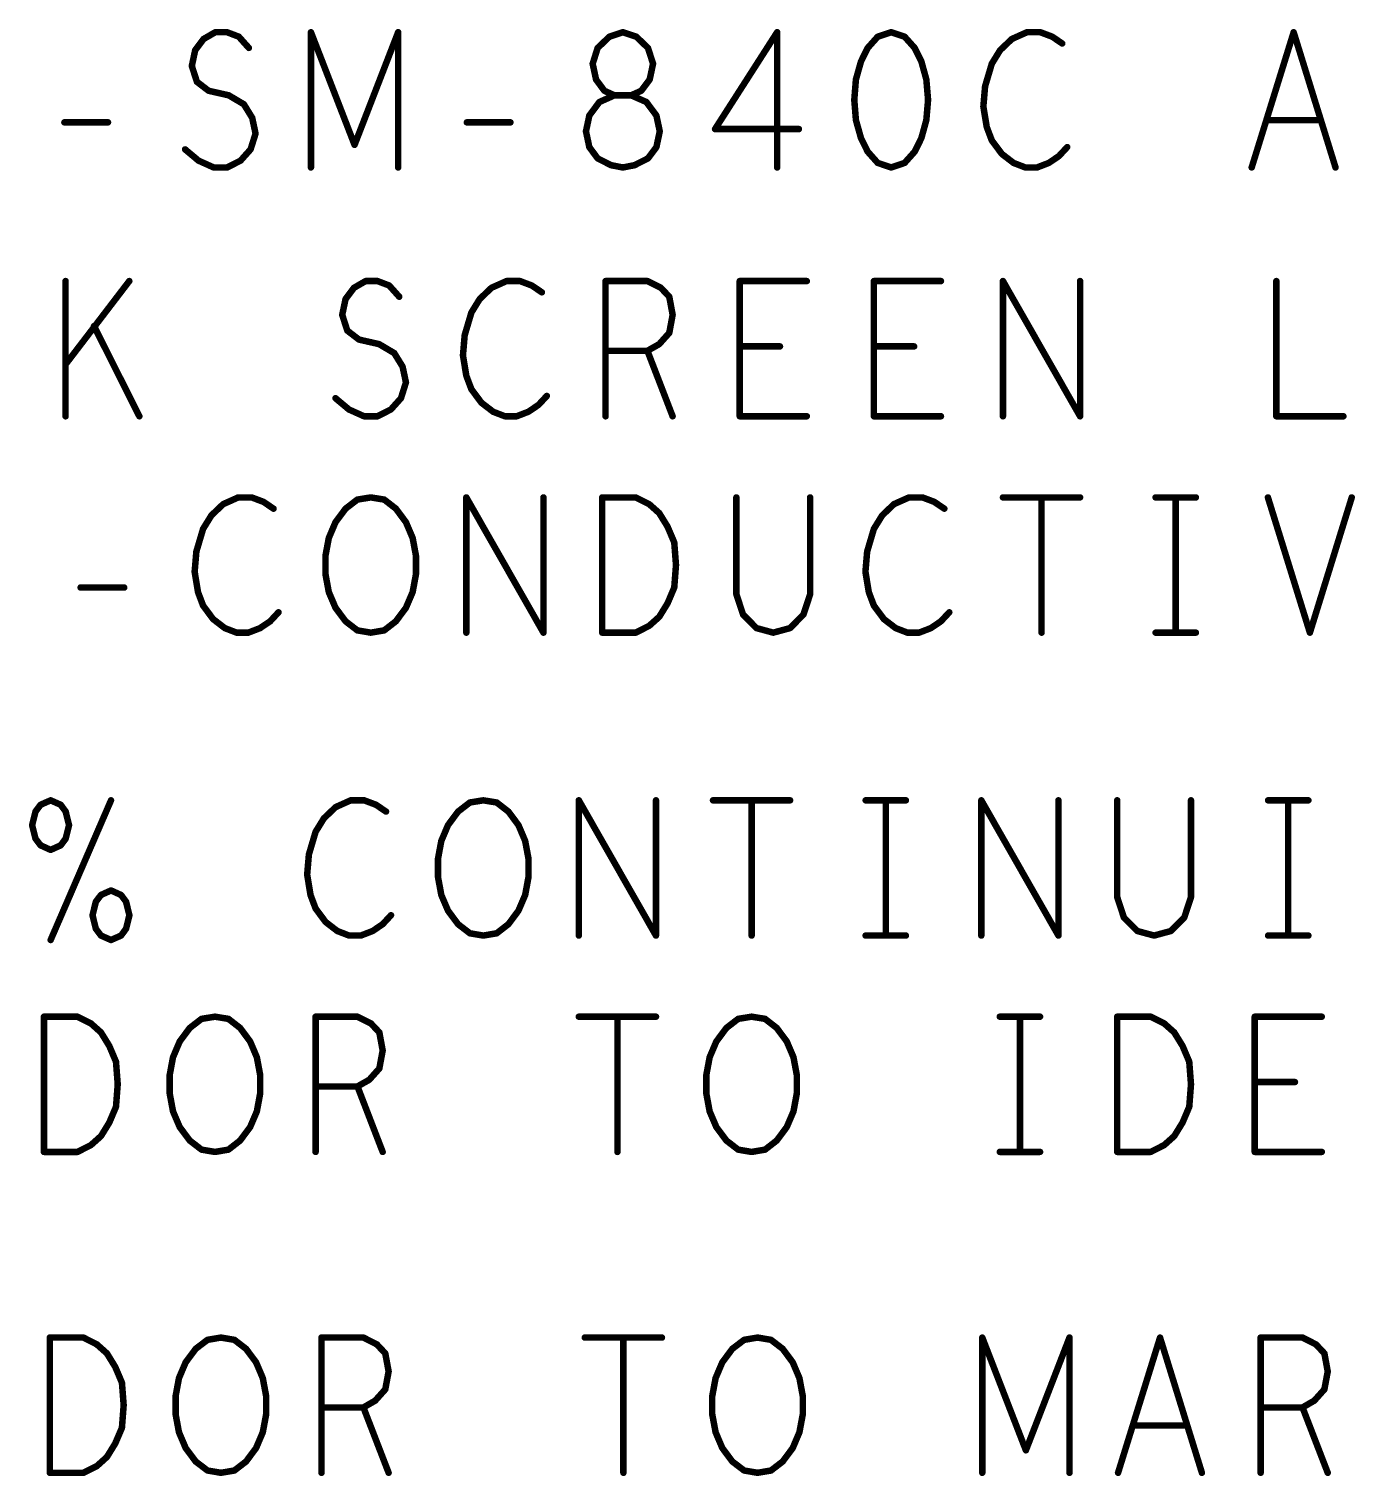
# Model space of a CAD drawing. Extents: x -18 to 16.1, y -6.6 to 15.5.
# Drawn here: x -15.453 to -14.228, y 11.288 to 12.626 of the extents above; entities that cross this region are included whole.
import ezdxf

# ---------------------------------------------------------------- set-up
doc = ezdxf.new("R2010")
doc.units = 0
doc.layers.get('0').update_dxf_attribs({"linetype": 'CONTINUOUS'})
doc.layers.add('FAB', color=13, linetype='CONTINUOUS')

# ---------------------------------------------------------------- blocks, each defined once
blk = doc.blocks.new('ROUND_1')
at = {"const_width": 0.003}
blk.add_lwpolyline([(-0.0015, 0, 1), (0.0015, 0, 1)], format="xyb", close=True, dxfattribs=at)

msp = doc.modelspace()

# ---------------------------------------------------------------- linework, layer by layer
at = {"layer": 'FAB', "const_width": 0.006}
for points in [[(-15.2997, 12.6061), (-15.2919, 12.6165)], [(-15.2919, 12.6165), (-15.2811, 12.6227)], [(-15.2811, 12.6227), (-15.2702, 12.6227)], [(-15.2702, 12.6227), (-15.2594, 12.6186)], [(-15.2594, 12.6186), (-15.2501, 12.6082)], [(-15.1927, 12.4977), (-15.1927, 12.6227)], [(-15.1927, 12.6227), (-15.1524, 12.5186)], [(-15.1524, 12.5186), (-15.1121, 12.6227)], [(-15.1121, 12.6227), (-15.1121, 12.4977)], [(-14.9277, 12.6082), (-14.9168, 12.6186)], [(-14.9168, 12.6186), (-14.9044, 12.6227)], [(-14.9044, 12.6227), (-14.892, 12.6186)], [(-14.892, 12.6186), (-14.8812, 12.6082)], [(-14.7618, 12.6227), (-14.8192, 12.5332)], [(-14.7618, 12.4977), (-14.7618, 12.6227)], [(-14.6688, 12.6186), (-14.6781, 12.6082)], [(-14.6564, 12.6227), (-14.6688, 12.6186)], [(-14.644, 12.6186), (-14.6564, 12.6227)], [(-14.6347, 12.6082), (-14.644, 12.6186)], [(-14.5448, 12.6165), (-14.5557, 12.6061)], [(-14.5309, 12.6227), (-14.5448, 12.6165)], [(-14.5185, 12.6227), (-14.5309, 12.6227)], [(-14.5076, 12.6186), (-14.5185, 12.6227)], [(-14.4983, 12.6123), (-14.5076, 12.6186)], [(-14.3232, 12.4977), (-14.2844, 12.6227)], [(-14.2844, 12.6227), (-14.2457, 12.4977)], [(-15.3028, 12.5915), (-15.2997, 12.6061)], [(-14.9323, 12.5936), (-14.9277, 12.6082)], [(-14.8812, 12.6082), (-14.8765, 12.5936)], [(-14.6781, 12.6082), (-14.6843, 12.5957)], [(-14.6285, 12.5957), (-14.6347, 12.6082)], [(-14.5557, 12.6061), (-14.5634, 12.5936)], [(-15.2981, 12.5769), (-15.3028, 12.5915)], [(-14.9292, 12.579), (-14.9323, 12.5936)], [(-14.8765, 12.5936), (-14.8796, 12.579)], [(-14.6843, 12.5957), (-14.689, 12.579)], [(-14.6239, 12.579), (-14.6285, 12.5957)], [(-14.5634, 12.5936), (-14.5696, 12.5727)], [(-15.2873, 12.5686), (-15.2981, 12.5769)], [(-14.9215, 12.5686), (-14.9292, 12.579)], [(-14.8796, 12.579), (-14.8874, 12.5686)], [(-14.689, 12.579), (-14.6905, 12.5602)], [(-14.6223, 12.5602), (-14.6239, 12.579)], [(-14.5696, 12.5727), (-14.5712, 12.554)], [(-15.2687, 12.5644), (-15.2873, 12.5686)], [(-15.2547, 12.5561), (-15.2687, 12.5644)], [(-14.9261, 12.5582), (-14.9354, 12.5457)], [(-14.9122, 12.5644), (-14.9261, 12.5582)], [(-14.9122, 12.5644), (-14.9215, 12.5686)], [(-14.8967, 12.5644), (-14.9122, 12.5644)], [(-14.8967, 12.5644), (-14.9122, 12.5644)], [(-14.8874, 12.5686), (-14.8967, 12.5644)], [(-14.8827, 12.5582), (-14.8967, 12.5644)], [(-14.8734, 12.5457), (-14.8827, 12.5582)], [(-14.6905, 12.5602), (-14.689, 12.5415)], [(-14.6239, 12.5415), (-14.6223, 12.5602)], [(-15.247, 12.5436), (-15.2547, 12.5561)], [(-14.9354, 12.5457), (-14.9385, 12.5311)], [(-14.8703, 12.5311), (-14.8734, 12.5457)], [(-14.5712, 12.554), (-14.5681, 12.5352)], [(-15.4206, 12.5394), (-15.3803, 12.5394)], [(-15.2439, 12.529), (-15.247, 12.5436)], [(-15.0486, 12.5394), (-15.0083, 12.5394)], [(-14.9385, 12.5311), (-14.9354, 12.5165)], [(-14.8734, 12.5165), (-14.8703, 12.5311)], [(-14.8192, 12.5332), (-14.7417, 12.5332)], [(-14.689, 12.5415), (-14.6843, 12.5248)], [(-14.6285, 12.5248), (-14.6239, 12.5415)], [(-14.5681, 12.5352), (-14.5634, 12.5227)], [(-14.2596, 12.5415), (-14.3092, 12.5415)], [(-15.2485, 12.5144), (-15.2439, 12.529)], [(-14.6843, 12.5248), (-14.6781, 12.5123)], [(-14.6347, 12.5123), (-14.6285, 12.5248)], [(-14.5634, 12.5227), (-14.5541, 12.5102)], [(-15.309, 12.5144), (-15.2966, 12.504)], [(-15.2578, 12.504), (-15.2485, 12.5144)], [(-14.9354, 12.5165), (-14.9277, 12.5061)], [(-14.9277, 12.5061), (-14.9153, 12.4998)], [(-14.8936, 12.4998), (-14.8812, 12.5061)], [(-14.8812, 12.5061), (-14.8734, 12.5165)], [(-14.6781, 12.5123), (-14.6688, 12.5019)], [(-14.644, 12.5019), (-14.6347, 12.5123)], [(-14.5541, 12.5102), (-14.5433, 12.5019)], [(-14.5107, 12.5019), (-14.5014, 12.5082)], [(-14.5014, 12.5082), (-14.4937, 12.5165)], [(-15.2966, 12.504), (-15.2826, 12.4977)], [(-15.2826, 12.4977), (-15.2702, 12.4977)], [(-15.2702, 12.4977), (-15.2578, 12.504)], [(-14.9153, 12.4998), (-14.9044, 12.4977)], [(-14.9044, 12.4977), (-14.8936, 12.4998)], [(-14.6688, 12.5019), (-14.6564, 12.4977)], [(-14.6564, 12.4977), (-14.644, 12.5019)], [(-14.5433, 12.5019), (-14.5324, 12.4977)], [(-14.5324, 12.4977), (-14.5216, 12.4977)], [(-14.5216, 12.4977), (-14.5107, 12.5019)], [(-15.4195, 12.2677), (-15.4195, 12.3927)], [(-15.3606, 12.3927), (-15.4195, 12.3157)], [(-15.1607, 12.3761), (-15.1529, 12.3865)], [(-15.1529, 12.3865), (-15.1421, 12.3927)], [(-15.1421, 12.3927), (-15.1312, 12.3927)], [(-15.1312, 12.3927), (-15.1204, 12.3886)], [(-15.1204, 12.3886), (-15.1111, 12.3782)], [(-15.0258, 12.3865), (-15.0367, 12.3761)], [(-15.0119, 12.3927), (-15.0258, 12.3865)], [(-14.9995, 12.3927), (-15.0119, 12.3927)], [(-14.9886, 12.3886), (-14.9995, 12.3927)], [(-14.9793, 12.3823), (-14.9886, 12.3886)], [(-14.9204, 12.2677), (-14.9204, 12.3927)], [(-14.9204, 12.3927), (-14.8817, 12.3927)], [(-14.8817, 12.3927), (-14.8693, 12.3865)], [(-14.8693, 12.3865), (-14.8615, 12.3782)], [(-14.7964, 12.2677), (-14.7964, 12.3927)], [(-14.7964, 12.3927), (-14.7344, 12.3927)], [(-14.6724, 12.2677), (-14.6724, 12.3927)], [(-14.6724, 12.3927), (-14.6104, 12.3927)], [(-14.5531, 12.2677), (-14.5531, 12.3927)], [(-14.5531, 12.3927), (-14.4818, 12.2677)], [(-14.4818, 12.2677), (-14.4818, 12.3927)], [(-14.3004, 12.3927), (-14.3004, 12.2677)], [(-15.1638, 12.3615), (-15.1607, 12.3761)], [(-15.0367, 12.3761), (-15.0444, 12.3636)], [(-14.8615, 12.3782), (-14.8584, 12.3615)], [(-15.1591, 12.3469), (-15.1638, 12.3615)], [(-15.0444, 12.3636), (-15.0506, 12.3427)], [(-14.8584, 12.3615), (-14.8615, 12.3448)], [(-15.3513, 12.2677), (-15.3932, 12.3511)], [(-15.1483, 12.3386), (-15.1591, 12.3469)], [(-14.8615, 12.3448), (-14.8708, 12.3344)], [(-15.1297, 12.3344), (-15.1483, 12.3386)], [(-15.1157, 12.3261), (-15.1297, 12.3344)], [(-15.0506, 12.3427), (-15.0522, 12.324)], [(-14.8708, 12.3344), (-14.8817, 12.3282)], [(-14.7592, 12.3323), (-14.7964, 12.3323)], [(-14.6352, 12.3323), (-14.6724, 12.3323)], [(-15.108, 12.3136), (-15.1157, 12.3261)], [(-15.0522, 12.324), (-15.0491, 12.3052)], [(-14.8817, 12.3282), (-14.9204, 12.3282)], [(-14.8817, 12.3282), (-14.8584, 12.2677)], [(-15.1049, 12.299), (-15.108, 12.3136)], [(-15.0491, 12.3052), (-15.0444, 12.2927)], [(-15.1095, 12.2844), (-15.1049, 12.299)], [(-15.0444, 12.2927), (-15.0351, 12.2802)], [(-15.17, 12.2844), (-15.1576, 12.274)], [(-15.1188, 12.274), (-15.1095, 12.2844)], [(-15.0351, 12.2802), (-15.0243, 12.2719)], [(-14.9917, 12.2719), (-14.9824, 12.2782)], [(-14.9824, 12.2782), (-14.9747, 12.2865)], [(-15.1576, 12.274), (-15.1436, 12.2677)], [(-15.1436, 12.2677), (-15.1312, 12.2677)], [(-15.1312, 12.2677), (-15.1188, 12.274)], [(-15.0243, 12.2719), (-15.0134, 12.2677)], [(-15.0134, 12.2677), (-15.0026, 12.2677)], [(-15.0026, 12.2677), (-14.9917, 12.2719)], [(-14.7344, 12.2677), (-14.7964, 12.2677)], [(-14.6104, 12.2677), (-14.6724, 12.2677)], [(-14.3004, 12.2677), (-14.2384, 12.2677)], [(-15.2738, 12.1865), (-15.2847, 12.1761)], [(-15.2599, 12.1927), (-15.2738, 12.1865)], [(-15.2475, 12.1927), (-15.2599, 12.1927)], [(-15.2366, 12.1886), (-15.2475, 12.1927)], [(-15.2273, 12.1823), (-15.2366, 12.1886)], [(-15.1607, 12.1823), (-15.1498, 12.1907)], [(-15.1498, 12.1907), (-15.1374, 12.1927)], [(-15.1374, 12.1927), (-15.125, 12.1907)], [(-15.125, 12.1907), (-15.1142, 12.1823)], [(-15.0491, 12.0677), (-15.0491, 12.1927)], [(-15.0491, 12.1927), (-14.9778, 12.0677)], [(-14.9778, 12.0677), (-14.9778, 12.1927)], [(-14.9235, 12.0677), (-14.9235, 12.1927)], [(-14.9235, 12.1927), (-14.8925, 12.1927)], [(-14.8925, 12.1927), (-14.8801, 12.1865)], [(-14.8801, 12.1865), (-14.8708, 12.1782)], [(-14.7995, 12.1927), (-14.7995, 12.1032)], [(-14.7313, 12.1032), (-14.7313, 12.1927)], [(-14.6538, 12.1865), (-14.6647, 12.1761)], [(-14.6399, 12.1927), (-14.6538, 12.1865)], [(-14.6275, 12.1927), (-14.6399, 12.1927)], [(-14.6166, 12.1886), (-14.6275, 12.1927)], [(-14.6073, 12.1823), (-14.6166, 12.1886)], [(-14.5531, 12.1927), (-14.4818, 12.1927)], [(-14.5174, 12.1927), (-14.5174, 12.0677)], [(-14.412, 12.1927), (-14.3748, 12.1927)], [(-14.3934, 12.1927), (-14.3934, 12.0677)], [(-14.3082, 12.1927), (-14.2694, 12.0677)], [(-14.2694, 12.0677), (-14.2307, 12.1927)], [(-15.2847, 12.1761), (-15.2924, 12.1636)], [(-15.1762, 12.1552), (-15.17, 12.1698)], [(-15.17, 12.1698), (-15.1607, 12.1823)], [(-15.1142, 12.1823), (-15.1049, 12.1698)], [(-15.1049, 12.1698), (-15.0987, 12.1552)], [(-14.8708, 12.1782), (-14.8631, 12.1657)], [(-14.6647, 12.1761), (-14.6724, 12.1636)], [(-15.2924, 12.1636), (-15.2986, 12.1427)], [(-14.8631, 12.1657), (-14.8569, 12.1511)], [(-14.6724, 12.1636), (-14.6786, 12.1427)], [(-15.1793, 12.1386), (-15.1762, 12.1552)], [(-15.0987, 12.1552), (-15.0956, 12.1386)], [(-14.8569, 12.1511), (-14.8553, 12.1302)], [(-15.2986, 12.1427), (-15.3002, 12.124)], [(-15.1793, 12.1219), (-15.1793, 12.1386)], [(-15.0956, 12.1386), (-15.0956, 12.1219)], [(-14.8553, 12.1302), (-14.8569, 12.1094)], [(-14.6786, 12.1427), (-14.6802, 12.124)], [(-15.3002, 12.124), (-15.2971, 12.1052)], [(-15.1762, 12.1052), (-15.1793, 12.1219)], [(-15.0956, 12.1219), (-15.0987, 12.1052)], [(-14.6802, 12.124), (-14.6771, 12.1052)], [(-15.4056, 12.1094), (-15.3653, 12.1094)], [(-15.2971, 12.1052), (-15.2924, 12.0927)], [(-15.17, 12.0907), (-15.1762, 12.1052)], [(-15.0987, 12.1052), (-15.1049, 12.0907)], [(-14.8569, 12.1094), (-14.8631, 12.0948)], [(-14.7995, 12.1032), (-14.7933, 12.0844)], [(-14.7375, 12.0844), (-14.7313, 12.1032)], [(-14.6771, 12.1052), (-14.6724, 12.0927)], [(-15.2924, 12.0927), (-15.2831, 12.0802)], [(-15.1607, 12.0782), (-15.17, 12.0907)], [(-15.1049, 12.0907), (-15.1142, 12.0782)], [(-14.8631, 12.0948), (-14.8708, 12.0823)], [(-14.6724, 12.0927), (-14.6631, 12.0802)], [(-15.2831, 12.0802), (-15.2723, 12.0719)], [(-15.2397, 12.0719), (-15.2304, 12.0782)], [(-15.2304, 12.0782), (-15.2227, 12.0865)], [(-15.1498, 12.0698), (-15.1607, 12.0782)], [(-15.1142, 12.0782), (-15.125, 12.0698)], [(-14.8708, 12.0823), (-14.8801, 12.074)], [(-14.7933, 12.0844), (-14.7809, 12.0719)], [(-14.7499, 12.0719), (-14.7375, 12.0844)], [(-14.6631, 12.0802), (-14.6523, 12.0719)], [(-14.6197, 12.0719), (-14.6104, 12.0782)], [(-14.6104, 12.0782), (-14.6027, 12.0865)], [(-15.2723, 12.0719), (-15.2614, 12.0677)], [(-15.2614, 12.0677), (-15.2506, 12.0677)], [(-15.2506, 12.0677), (-15.2397, 12.0719)], [(-15.1374, 12.0677), (-15.1498, 12.0698)], [(-15.125, 12.0698), (-15.1374, 12.0677)], [(-14.8925, 12.0677), (-14.9235, 12.0677)], [(-14.8801, 12.074), (-14.8925, 12.0677)], [(-14.7809, 12.0719), (-14.7654, 12.0677)], [(-14.7654, 12.0677), (-14.7499, 12.0719)], [(-14.6523, 12.0719), (-14.6414, 12.0677)], [(-14.6414, 12.0677), (-14.6306, 12.0677)], [(-14.6306, 12.0677), (-14.6197, 12.0719)], [(-14.412, 12.0677), (-14.3748, 12.0677)], [(-15.4473, 11.9023), (-15.4504, 11.8898)], [(-15.4426, 11.9086), (-15.4473, 11.9023)], [(-15.4333, 11.9127), (-15.4426, 11.9086)], [(-15.4333, 11.7836), (-15.3775, 11.9127)], [(-15.424, 11.9086), (-15.4333, 11.9127)], [(-15.4194, 11.9023), (-15.424, 11.9086)], [(-15.4163, 11.8898), (-15.4194, 11.9023)], [(-15.1698, 11.9065), (-15.1807, 11.8961)], [(-15.1559, 11.9127), (-15.1698, 11.9065)], [(-15.1435, 11.9127), (-15.1559, 11.9127)], [(-15.1326, 11.9086), (-15.1435, 11.9127)], [(-15.1233, 11.9023), (-15.1326, 11.9086)], [(-15.066, 11.8898), (-15.0567, 11.9023)], [(-15.0567, 11.9023), (-15.0458, 11.9107)], [(-15.0458, 11.9107), (-15.0334, 11.9127)], [(-15.0334, 11.9127), (-15.021, 11.9107)], [(-15.021, 11.9107), (-15.0102, 11.9023)], [(-15.0102, 11.9023), (-15.0009, 11.8898)], [(-14.9451, 11.7877), (-14.9451, 11.9127)], [(-14.9451, 11.9127), (-14.8738, 11.7877)], [(-14.8738, 11.7877), (-14.8738, 11.9127)], [(-14.8211, 11.9127), (-14.7498, 11.9127)], [(-14.7854, 11.9127), (-14.7854, 11.7877)], [(-14.68, 11.9127), (-14.6428, 11.9127)], [(-14.6614, 11.9127), (-14.6614, 11.7877)], [(-14.5731, 11.7877), (-14.5731, 11.9127)], [(-14.5731, 11.9127), (-14.5018, 11.7877)], [(-14.5018, 11.7877), (-14.5018, 11.9127)], [(-14.4475, 11.9127), (-14.4475, 11.8232)], [(-14.3793, 11.8232), (-14.3793, 11.9127)], [(-14.308, 11.9127), (-14.2708, 11.9127)], [(-14.2894, 11.9127), (-14.2894, 11.7877)], [(-15.4504, 11.8898), (-15.4473, 11.8773)], [(-15.4194, 11.8773), (-15.4163, 11.8898)], [(-15.1807, 11.8961), (-15.1884, 11.8836)], [(-15.0722, 11.8752), (-15.066, 11.8898)], [(-15.0009, 11.8898), (-14.9947, 11.8752)], [(-15.4473, 11.8773), (-15.4426, 11.8711)], [(-15.424, 11.8711), (-15.4194, 11.8773)], [(-15.1884, 11.8836), (-15.1946, 11.8627)], [(-15.4426, 11.8711), (-15.4333, 11.8669)], [(-15.4333, 11.8669), (-15.424, 11.8711)], [(-15.1946, 11.8627), (-15.1962, 11.844)], [(-15.0753, 11.8586), (-15.0722, 11.8752)], [(-14.9947, 11.8752), (-14.9916, 11.8586)], [(-15.0753, 11.8419), (-15.0753, 11.8586)], [(-14.9916, 11.8586), (-14.9916, 11.8419)], [(-15.1962, 11.844), (-15.1931, 11.8252)], [(-15.0722, 11.8252), (-15.0753, 11.8419)], [(-14.9916, 11.8419), (-14.9947, 11.8252)], [(-15.3868, 11.8252), (-15.3915, 11.819)], [(-15.3775, 11.8294), (-15.3868, 11.8252)], [(-15.3682, 11.8252), (-15.3775, 11.8294)], [(-15.3636, 11.819), (-15.3682, 11.8252)], [(-15.1931, 11.8252), (-15.1884, 11.8127)], [(-15.066, 11.8107), (-15.0722, 11.8252)], [(-14.9947, 11.8252), (-15.0009, 11.8107)], [(-14.4475, 11.8232), (-14.4413, 11.8044)], [(-14.3855, 11.8044), (-14.3793, 11.8232)], [(-15.3915, 11.819), (-15.3946, 11.8065)], [(-15.3605, 11.8065), (-15.3636, 11.819)], [(-15.1884, 11.8127), (-15.1791, 11.8002)], [(-15.0567, 11.7982), (-15.066, 11.8107)], [(-15.0009, 11.8107), (-15.0102, 11.7982)], [(-15.3946, 11.8065), (-15.3915, 11.794)], [(-15.3636, 11.794), (-15.3605, 11.8065)], [(-15.1791, 11.8002), (-15.1683, 11.7919)], [(-15.1357, 11.7919), (-15.1264, 11.7982)], [(-15.1264, 11.7982), (-15.1187, 11.8065)], [(-15.0458, 11.7898), (-15.0567, 11.7982)], [(-15.0102, 11.7982), (-15.021, 11.7898)], [(-14.4413, 11.8044), (-14.4289, 11.7919)], [(-14.3979, 11.7919), (-14.3855, 11.8044)], [(-15.3915, 11.794), (-15.3868, 11.7877)], [(-15.3868, 11.7877), (-15.3775, 11.7836)], [(-15.3775, 11.7836), (-15.3682, 11.7877)], [(-15.3682, 11.7877), (-15.3636, 11.794)], [(-15.1683, 11.7919), (-15.1574, 11.7877)], [(-15.1574, 11.7877), (-15.1466, 11.7877)], [(-15.1466, 11.7877), (-15.1357, 11.7919)], [(-15.0334, 11.7877), (-15.0458, 11.7898)], [(-15.021, 11.7898), (-15.0334, 11.7877)], [(-14.68, 11.7877), (-14.6428, 11.7877)], [(-14.4289, 11.7919), (-14.4134, 11.7877)], [(-14.4134, 11.7877), (-14.3979, 11.7919)], [(-14.308, 11.7877), (-14.2708, 11.7877)], [(-15.4395, 11.5877), (-15.4395, 11.7127)], [(-15.4395, 11.7127), (-15.4085, 11.7127)], [(-15.4085, 11.7127), (-15.3961, 11.7065)], [(-15.3961, 11.7065), (-15.3868, 11.6982)], [(-15.314, 11.6898), (-15.3047, 11.7023)], [(-15.3047, 11.7023), (-15.2938, 11.7107)], [(-15.2938, 11.7107), (-15.2814, 11.7127)], [(-15.2814, 11.7127), (-15.269, 11.7107)], [(-15.269, 11.7107), (-15.2582, 11.7023)], [(-15.2582, 11.7023), (-15.2489, 11.6898)], [(-15.1884, 11.5877), (-15.1884, 11.7127)], [(-15.1884, 11.7127), (-15.1497, 11.7127)], [(-15.1497, 11.7127), (-15.1373, 11.7065)], [(-15.1373, 11.7065), (-15.1295, 11.6982)], [(-14.9451, 11.7127), (-14.8738, 11.7127)], [(-14.9094, 11.7127), (-14.9094, 11.5877)], [(-14.818, 11.6898), (-14.8087, 11.7023)], [(-14.8087, 11.7023), (-14.7978, 11.7107)], [(-14.7978, 11.7107), (-14.7854, 11.7127)], [(-14.7854, 11.7127), (-14.773, 11.7107)], [(-14.773, 11.7107), (-14.7622, 11.7023)], [(-14.7622, 11.7023), (-14.7529, 11.6898)], [(-14.556, 11.7127), (-14.5188, 11.7127)], [(-14.5374, 11.7127), (-14.5374, 11.5877)], [(-14.4475, 11.5877), (-14.4475, 11.7127)], [(-14.4475, 11.7127), (-14.4165, 11.7127)], [(-14.4165, 11.7127), (-14.4041, 11.7065)], [(-14.4041, 11.7065), (-14.3948, 11.6982)], [(-14.3204, 11.5877), (-14.3204, 11.7127)], [(-14.3204, 11.7127), (-14.2584, 11.7127)], [(-15.3868, 11.6982), (-15.3791, 11.6857)], [(-15.3202, 11.6752), (-15.314, 11.6898)], [(-15.2489, 11.6898), (-15.2427, 11.6752)], [(-15.1295, 11.6982), (-15.1264, 11.6815)], [(-14.8242, 11.6752), (-14.818, 11.6898)], [(-14.7529, 11.6898), (-14.7467, 11.6752)], [(-14.3948, 11.6982), (-14.3871, 11.6857)], [(-15.3791, 11.6857), (-15.3729, 11.6711)], [(-15.3233, 11.6586), (-15.3202, 11.6752)], [(-15.2427, 11.6752), (-15.2396, 11.6586)], [(-15.1264, 11.6815), (-15.1295, 11.6648)], [(-14.8273, 11.6586), (-14.8242, 11.6752)], [(-14.7467, 11.6752), (-14.7436, 11.6586)], [(-14.3871, 11.6857), (-14.3809, 11.6711)], [(-15.3729, 11.6711), (-15.3713, 11.6502)], [(-15.1295, 11.6648), (-15.1388, 11.6544)], [(-14.3809, 11.6711), (-14.3793, 11.6502)], [(-15.3713, 11.6502), (-15.3729, 11.6294)], [(-15.3233, 11.6419), (-15.3233, 11.6586)], [(-15.2396, 11.6586), (-15.2396, 11.6419)], [(-15.1497, 11.6482), (-15.1884, 11.6482)], [(-15.1388, 11.6544), (-15.1497, 11.6482)], [(-15.1497, 11.6482), (-15.1264, 11.5877)], [(-14.8273, 11.6419), (-14.8273, 11.6586)], [(-14.7436, 11.6586), (-14.7436, 11.6419)], [(-14.3793, 11.6502), (-14.3809, 11.6294)], [(-14.2832, 11.6523), (-14.3204, 11.6523)], [(-15.3202, 11.6252), (-15.3233, 11.6419)], [(-15.2396, 11.6419), (-15.2427, 11.6252)], [(-14.8242, 11.6252), (-14.8273, 11.6419)], [(-14.7436, 11.6419), (-14.7467, 11.6252)], [(-15.3729, 11.6294), (-15.3791, 11.6148)], [(-15.314, 11.6107), (-15.3202, 11.6252)], [(-15.2427, 11.6252), (-15.2489, 11.6107)], [(-14.818, 11.6107), (-14.8242, 11.6252)], [(-14.7467, 11.6252), (-14.7529, 11.6107)], [(-14.3809, 11.6294), (-14.3871, 11.6148)], [(-15.3791, 11.6148), (-15.3868, 11.6023)], [(-15.3047, 11.5982), (-15.314, 11.6107)], [(-15.2489, 11.6107), (-15.2582, 11.5982)], [(-14.8087, 11.5982), (-14.818, 11.6107)], [(-14.7529, 11.6107), (-14.7622, 11.5982)], [(-14.3871, 11.6148), (-14.3948, 11.6023)], [(-15.3868, 11.6023), (-15.3961, 11.594)], [(-15.2938, 11.5898), (-15.3047, 11.5982)], [(-15.2582, 11.5982), (-15.269, 11.5898)], [(-14.7978, 11.5898), (-14.8087, 11.5982)], [(-14.7622, 11.5982), (-14.773, 11.5898)], [(-14.3948, 11.6023), (-14.4041, 11.594)], [(-15.4085, 11.5877), (-15.4395, 11.5877)], [(-15.3961, 11.594), (-15.4085, 11.5877)], [(-15.2814, 11.5877), (-15.2938, 11.5898)], [(-15.269, 11.5898), (-15.2814, 11.5877)], [(-14.7854, 11.5877), (-14.7978, 11.5898)], [(-14.773, 11.5898), (-14.7854, 11.5877)], [(-14.556, 11.5877), (-14.5188, 11.5877)], [(-14.4165, 11.5877), (-14.4475, 11.5877)], [(-14.4041, 11.594), (-14.4165, 11.5877)], [(-14.2584, 11.5877), (-14.3204, 11.5877)], [(-15.434, 11.2911), (-15.434, 11.4161)], [(-15.434, 11.4161), (-15.403, 11.4161)], [(-15.403, 11.4161), (-15.3906, 11.4098)], [(-15.3906, 11.4098), (-15.3813, 11.4015)], [(-15.2992, 11.4057), (-15.2883, 11.414)], [(-15.2883, 11.414), (-15.2759, 11.4161)], [(-15.2759, 11.4161), (-15.2635, 11.414)], [(-15.2635, 11.414), (-15.2527, 11.4057)], [(-15.1829, 11.2911), (-15.1829, 11.4161)], [(-15.1829, 11.4161), (-15.1442, 11.4161)], [(-15.1442, 11.4161), (-15.1318, 11.4098)], [(-15.1318, 11.4098), (-15.124, 11.4015)], [(-14.9396, 11.4161), (-14.8683, 11.4161)], [(-14.9039, 11.4161), (-14.9039, 11.2911)], [(-14.8032, 11.4057), (-14.7923, 11.414)], [(-14.7923, 11.414), (-14.7799, 11.4161)], [(-14.7799, 11.4161), (-14.7675, 11.414)], [(-14.7675, 11.414), (-14.7567, 11.4057)], [(-14.5722, 11.2911), (-14.5722, 11.4161)], [(-14.5722, 11.4161), (-14.5319, 11.3119)], [(-14.5319, 11.3119), (-14.4916, 11.4161)], [(-14.4916, 11.4161), (-14.4916, 11.2911)], [(-14.4467, 11.2911), (-14.4079, 11.4161)], [(-14.4079, 11.4161), (-14.3692, 11.2911)], [(-14.3149, 11.2911), (-14.3149, 11.4161)], [(-14.3149, 11.4161), (-14.2762, 11.4161)], [(-14.2762, 11.4161), (-14.2638, 11.4098)], [(-14.2638, 11.4098), (-14.256, 11.4015)], [(-15.3813, 11.4015), (-15.3736, 11.389)], [(-15.3085, 11.3932), (-15.2992, 11.4057)], [(-15.2527, 11.4057), (-15.2434, 11.3932)], [(-15.124, 11.4015), (-15.1209, 11.3848)], [(-14.8125, 11.3932), (-14.8032, 11.4057)], [(-14.7567, 11.4057), (-14.7474, 11.3932)], [(-14.256, 11.4015), (-14.2529, 11.3848)], [(-15.3736, 11.389), (-15.3674, 11.3744)], [(-15.3147, 11.3786), (-15.3085, 11.3932)], [(-15.2434, 11.3932), (-15.2372, 11.3786)], [(-15.1209, 11.3848), (-15.124, 11.3682)], [(-14.8187, 11.3786), (-14.8125, 11.3932)], [(-14.7474, 11.3932), (-14.7412, 11.3786)], [(-14.2529, 11.3848), (-14.256, 11.3682)], [(-15.3674, 11.3744), (-15.3658, 11.3536)], [(-15.3178, 11.3619), (-15.3147, 11.3786)], [(-15.2372, 11.3786), (-15.2341, 11.3619)], [(-15.124, 11.3682), (-15.1333, 11.3578)], [(-14.8218, 11.3619), (-14.8187, 11.3786)], [(-14.7412, 11.3786), (-14.7381, 11.3619)], [(-14.256, 11.3682), (-14.2653, 11.3578)], [(-15.3178, 11.3452), (-15.3178, 11.3619)], [(-15.2341, 11.3619), (-15.2341, 11.3452)], [(-15.1333, 11.3578), (-15.1442, 11.3515)], [(-14.8218, 11.3452), (-14.8218, 11.3619)], [(-14.7381, 11.3619), (-14.7381, 11.3452)], [(-14.2653, 11.3578), (-14.2762, 11.3515)], [(-15.3658, 11.3536), (-15.3674, 11.3327)], [(-15.3147, 11.3286), (-15.3178, 11.3452)], [(-15.2341, 11.3452), (-15.2372, 11.3286)], [(-15.1442, 11.3515), (-15.1829, 11.3515)], [(-15.1442, 11.3515), (-15.1209, 11.2911)], [(-14.8187, 11.3286), (-14.8218, 11.3452)], [(-14.7381, 11.3452), (-14.7412, 11.3286)], [(-14.2762, 11.3515), (-14.3149, 11.3515)], [(-14.2762, 11.3515), (-14.2529, 11.2911)], [(-15.3674, 11.3327), (-15.3736, 11.3182)], [(-15.3085, 11.314), (-15.3147, 11.3286)], [(-15.2372, 11.3286), (-15.2434, 11.314)], [(-14.8125, 11.314), (-14.8187, 11.3286)], [(-14.7412, 11.3286), (-14.7474, 11.314)], [(-14.3831, 11.3348), (-14.4327, 11.3348)], [(-15.3736, 11.3182), (-15.3813, 11.3057)], [(-15.2992, 11.3015), (-15.3085, 11.314)], [(-15.2434, 11.314), (-15.2527, 11.3015)], [(-14.8032, 11.3015), (-14.8125, 11.314)], [(-14.7474, 11.314), (-14.7567, 11.3015)], [(-15.3813, 11.3057), (-15.3906, 11.2973)], [(-15.2883, 11.2932), (-15.2992, 11.3015)], [(-15.2527, 11.3015), (-15.2635, 11.2932)], [(-14.7923, 11.2932), (-14.8032, 11.3015)], [(-14.7567, 11.3015), (-14.7675, 11.2932)], [(-15.403, 11.2911), (-15.434, 11.2911)], [(-15.3906, 11.2973), (-15.403, 11.2911)], [(-15.2759, 11.2911), (-15.2883, 11.2932)], [(-15.2635, 11.2932), (-15.2759, 11.2911)], [(-14.7799, 11.2911), (-14.7923, 11.2932)], [(-14.7675, 11.2932), (-14.7799, 11.2911)]]:
    msp.add_lwpolyline(points, dxfattribs=at)

# ---------------------------------------------------------------- block references
at = {"layer": 'FAB'}
for p in [(-15.2919, 12.6165), (-15.2919, 12.6165), (-15.2811, 12.6227), (-15.2811, 12.6227), (-15.2702, 12.6227), (-15.2702, 12.6227), (-15.2594, 12.6186), (-15.2594, 12.6186), (-15.1927, 12.6227), (-15.1927, 12.6227), (-15.1121, 12.6227), (-15.1121, 12.6227), (-14.9168, 12.6186), (-14.9168, 12.6186), (-14.9044, 12.6227), (-14.9044, 12.6227), (-14.892, 12.6186), (-14.892, 12.6186), (-14.7618, 12.6227), (-14.7618, 12.6227), (-14.6688, 12.6186), (-14.6688, 12.6186), (-14.6564, 12.6227), (-14.6564, 12.6227), (-14.644, 12.6186), (-14.644, 12.6186), (-14.5448, 12.6165), (-14.5448, 12.6165), (-14.5309, 12.6227), (-14.5309, 12.6227), (-14.5185, 12.6227), (-14.5185, 12.6227), (-14.5076, 12.6186), (-14.5076, 12.6186), (-14.4983, 12.6123), (-14.2844, 12.6227), (-14.2844, 12.6227), (-15.2997, 12.6061), (-15.2997, 12.6061), (-15.2501, 12.6082), (-14.9277, 12.6082), (-14.9277, 12.6082), (-14.8812, 12.6082), (-14.8812, 12.6082), (-14.6781, 12.6082), (-14.6781, 12.6082), (-14.6347, 12.6082), (-14.6347, 12.6082), (-14.5557, 12.6061), (-14.5557, 12.6061), (-15.3028, 12.5915), (-15.3028, 12.5915), (-14.9323, 12.5936), (-14.9323, 12.5936), (-14.8765, 12.5936), (-14.8765, 12.5936), (-14.6843, 12.5957), (-14.6843, 12.5957), (-14.6285, 12.5957), (-14.6285, 12.5957), (-14.5634, 12.5936), (-14.5634, 12.5936), (-15.2981, 12.5769), (-15.2981, 12.5769), (-14.9292, 12.579), (-14.9292, 12.579), (-14.8796, 12.579), (-14.8796, 12.579), (-14.689, 12.579), (-14.689, 12.579), (-14.6239, 12.579), (-14.6239, 12.579), (-14.5696, 12.5727), (-14.5696, 12.5727), (-15.2873, 12.5686), (-15.2873, 12.5686), (-15.2687, 12.5644), (-15.2687, 12.5644), (-14.9261, 12.5582), (-14.9261, 12.5582), (-14.9215, 12.5686), (-14.9215, 12.5686), (-14.9122, 12.5644), (-14.9122, 12.5644), (-14.9122, 12.5644), (-14.9122, 12.5644), (-14.8967, 12.5644), (-14.8967, 12.5644), (-14.8967, 12.5644), (-14.8967, 12.5644), (-14.8874, 12.5686), (-14.8874, 12.5686), (-14.8827, 12.5582), (-14.8827, 12.5582), (-14.6905, 12.5602), (-14.6905, 12.5602), (-14.6223, 12.5602), (-14.6223, 12.5602), (-15.2547, 12.5561), (-15.2547, 12.5561), (-14.9354, 12.5457), (-14.9354, 12.5457), (-14.8734, 12.5457), (-14.8734, 12.5457), (-14.5712, 12.554), (-14.5712, 12.554), (-15.4206, 12.5394), (-15.3803, 12.5394), (-15.247, 12.5436), (-15.247, 12.5436), (-15.0486, 12.5394), (-15.0083, 12.5394), (-14.9385, 12.5311), (-14.9385, 12.5311), (-14.8703, 12.5311), (-14.8703, 12.5311), (-14.8192, 12.5332), (-14.8192, 12.5332), (-14.7417, 12.5332), (-14.689, 12.5415), (-14.689, 12.5415), (-14.6239, 12.5415), (-14.6239, 12.5415), (-14.5681, 12.5352), (-14.5681, 12.5352), (-14.3092, 12.5415), (-14.2596, 12.5415), (-15.2439, 12.529), (-15.2439, 12.529), (-15.1524, 12.5186), (-15.1524, 12.5186), (-14.6843, 12.5248), (-14.6843, 12.5248), (-14.6285, 12.5248), (-14.6285, 12.5248), (-14.5634, 12.5227), (-14.5634, 12.5227), (-15.309, 12.5144), (-15.2485, 12.5144), (-15.2485, 12.5144), (-14.9354, 12.5165), (-14.9354, 12.5165), (-14.9277, 12.5061), (-14.9277, 12.5061), (-14.8812, 12.5061), (-14.8812, 12.5061), (-14.8734, 12.5165), (-14.8734, 12.5165), (-14.6781, 12.5123), (-14.6781, 12.5123), (-14.6347, 12.5123), (-14.6347, 12.5123), (-14.5541, 12.5102), (-14.5541, 12.5102), (-14.5014, 12.5082), (-14.5014, 12.5082), (-14.4937, 12.5165), (-15.2966, 12.504), (-15.2966, 12.504), (-15.2826, 12.4977), (-15.2826, 12.4977), (-15.2702, 12.4977), (-15.2702, 12.4977), (-15.2578, 12.504), (-15.2578, 12.504), (-15.1927, 12.4977), (-15.1121, 12.4977), (-14.9153, 12.4998), (-14.9153, 12.4998), (-14.9044, 12.4977), (-14.9044, 12.4977), (-14.8936, 12.4998), (-14.8936, 12.4998), (-14.7618, 12.4977), (-14.6688, 12.5019), (-14.6688, 12.5019), (-14.6564, 12.4977), (-14.6564, 12.4977), (-14.644, 12.5019), (-14.644, 12.5019), (-14.5433, 12.5019), (-14.5433, 12.5019), (-14.5324, 12.4977), (-14.5324, 12.4977), (-14.5216, 12.4977), (-14.5216, 12.4977), (-14.5107, 12.5019), (-14.5107, 12.5019), (-14.3232, 12.4977), (-14.2457, 12.4977), (-15.4195, 12.3927), (-15.3606, 12.3927), (-15.1529, 12.3865), (-15.1529, 12.3865), (-15.1421, 12.3927), (-15.1421, 12.3927), (-15.1312, 12.3927), (-15.1312, 12.3927), (-15.1204, 12.3886), (-15.1204, 12.3886), (-15.0258, 12.3865), (-15.0258, 12.3865), (-15.0119, 12.3927), (-15.0119, 12.3927), (-14.9995, 12.3927), (-14.9995, 12.3927), (-14.9886, 12.3886), (-14.9886, 12.3886), (-14.9204, 12.3927), (-14.9204, 12.3927), (-14.8817, 12.3927), (-14.8817, 12.3927), (-14.8693, 12.3865), (-14.8693, 12.3865), (-14.7964, 12.3927), (-14.7964, 12.3927), (-14.7344, 12.3927), (-14.6724, 12.3927), (-14.6724, 12.3927), (-14.6104, 12.3927), (-14.5531, 12.3927), (-14.5531, 12.3927), (-14.4818, 12.3927), (-14.3004, 12.3927), (-15.1607, 12.3761), (-15.1607, 12.3761), (-15.1111, 12.3782), (-15.0367, 12.3761), (-15.0367, 12.3761), (-14.9793, 12.3823), (-14.8615, 12.3782), (-14.8615, 12.3782), (-15.1638, 12.3615), (-15.1638, 12.3615), (-15.0444, 12.3636), (-15.0444, 12.3636), (-14.8584, 12.3615), (-14.8584, 12.3615), (-15.3932, 12.3511), (-15.1591, 12.3469), (-15.1591, 12.3469), (-14.8615, 12.3448), (-14.8615, 12.3448), (-15.1483, 12.3386), (-15.1483, 12.3386), (-15.1297, 12.3344), (-15.1297, 12.3344), (-15.0506, 12.3427), (-15.0506, 12.3427), (-14.8708, 12.3344), (-14.8708, 12.3344), (-14.7964, 12.3323), (-14.7592, 12.3323), (-14.6724, 12.3323), (-14.6352, 12.3323), (-15.1157, 12.3261), (-15.1157, 12.3261), (-15.0522, 12.324), (-15.0522, 12.324), (-14.9204, 12.3282), (-14.8817, 12.3282), (-14.8817, 12.3282), (-14.8817, 12.3282), (-15.4195, 12.3157), (-15.108, 12.3136), (-15.108, 12.3136), (-15.0491, 12.3052), (-15.0491, 12.3052), (-15.1049, 12.299), (-15.1049, 12.299), (-15.0444, 12.2927), (-15.0444, 12.2927), (-15.17, 12.2844), (-15.1095, 12.2844), (-15.1095, 12.2844), (-15.0351, 12.2802), (-15.0351, 12.2802), (-14.9824, 12.2782), (-14.9824, 12.2782), (-14.9747, 12.2865), (-15.4195, 12.2677), (-15.3513, 12.2677), (-15.1576, 12.274), (-15.1576, 12.274), (-15.1436, 12.2677), (-15.1436, 12.2677), (-15.1312, 12.2677), (-15.1312, 12.2677), (-15.1188, 12.274), (-15.1188, 12.274), (-15.0243, 12.2719), (-15.0243, 12.2719), (-15.0134, 12.2677), (-15.0134, 12.2677), (-15.0026, 12.2677), (-15.0026, 12.2677), (-14.9917, 12.2719), (-14.9917, 12.2719), (-14.9204, 12.2677), (-14.8584, 12.2677), (-14.7964, 12.2677), (-14.7964, 12.2677), (-14.7344, 12.2677), (-14.6724, 12.2677), (-14.6724, 12.2677), (-14.6104, 12.2677), (-14.5531, 12.2677), (-14.4818, 12.2677), (-14.4818, 12.2677), (-14.3004, 12.2677), (-14.3004, 12.2677), (-14.2384, 12.2677), (-15.2738, 12.1865), (-15.2738, 12.1865), (-15.2599, 12.1927), (-15.2599, 12.1927), (-15.2475, 12.1927), (-15.2475, 12.1927), (-15.2366, 12.1886), (-15.2366, 12.1886), (-15.1498, 12.1907), (-15.1498, 12.1907), (-15.1374, 12.1927), (-15.1374, 12.1927), (-15.125, 12.1907), (-15.125, 12.1907), (-15.0491, 12.1927), (-15.0491, 12.1927), (-14.9778, 12.1927), (-14.9235, 12.1927), (-14.9235, 12.1927), (-14.8925, 12.1927), (-14.8925, 12.1927), (-14.8801, 12.1865), (-14.8801, 12.1865), (-14.7995, 12.1927), (-14.7313, 12.1927), (-14.6538, 12.1865), (-14.6538, 12.1865), (-14.6399, 12.1927), (-14.6399, 12.1927), (-14.6275, 12.1927), (-14.6275, 12.1927), (-14.6166, 12.1886), (-14.6166, 12.1886), (-14.5531, 12.1927), (-14.5174, 12.1927), (-14.4818, 12.1927), (-14.412, 12.1927), (-14.3934, 12.1927), (-14.3748, 12.1927), (-14.3082, 12.1927), (-14.2307, 12.1927), (-15.2847, 12.1761), (-15.2847, 12.1761), (-15.2273, 12.1823), (-15.17, 12.1698), (-15.17, 12.1698), (-15.1607, 12.1823), (-15.1607, 12.1823), (-15.1142, 12.1823), (-15.1142, 12.1823), (-15.1049, 12.1698), (-15.1049, 12.1698), (-14.8708, 12.1782), (-14.8708, 12.1782), (-14.6647, 12.1761), (-14.6647, 12.1761), (-14.6073, 12.1823), (-15.2924, 12.1636), (-15.2924, 12.1636), (-14.8631, 12.1657), (-14.8631, 12.1657), (-14.6724, 12.1636), (-14.6724, 12.1636), (-15.1762, 12.1552), (-15.1762, 12.1552), (-15.0987, 12.1552), (-15.0987, 12.1552), (-14.8569, 12.1511), (-14.8569, 12.1511), (-15.2986, 12.1427), (-15.2986, 12.1427), (-15.1793, 12.1386), (-15.1793, 12.1386), (-15.0956, 12.1386), (-15.0956, 12.1386), (-14.8553, 12.1302), (-14.8553, 12.1302), (-14.6786, 12.1427), (-14.6786, 12.1427), (-15.3002, 12.124), (-15.3002, 12.124), (-15.1793, 12.1219), (-15.1793, 12.1219), (-15.0956, 12.1219), (-15.0956, 12.1219), (-14.6802, 12.124), (-14.6802, 12.124), (-15.4056, 12.1094), (-15.3653, 12.1094), (-15.2971, 12.1052), (-15.2971, 12.1052), (-15.1762, 12.1052), (-15.1762, 12.1052), (-15.0987, 12.1052), (-15.0987, 12.1052), (-14.8569, 12.1094), (-14.8569, 12.1094), (-14.7995, 12.1032), (-14.7995, 12.1032), (-14.7313, 12.1032), (-14.7313, 12.1032), (-14.6771, 12.1052), (-14.6771, 12.1052), (-15.2924, 12.0927), (-15.2924, 12.0927), (-15.17, 12.0907), (-15.17, 12.0907), (-15.1049, 12.0907), (-15.1049, 12.0907), (-14.8631, 12.0948), (-14.8631, 12.0948), (-14.6724, 12.0927), (-14.6724, 12.0927), (-15.2831, 12.0802), (-15.2831, 12.0802), (-15.2304, 12.0782), (-15.2304, 12.0782), (-15.2227, 12.0865), (-15.1607, 12.0782), (-15.1607, 12.0782), (-15.1142, 12.0782), (-15.1142, 12.0782), (-14.8708, 12.0823), (-14.8708, 12.0823), (-14.7933, 12.0844), (-14.7933, 12.0844), (-14.7375, 12.0844), (-14.7375, 12.0844), (-14.6631, 12.0802), (-14.6631, 12.0802), (-14.6104, 12.0782), (-14.6104, 12.0782), (-14.6027, 12.0865), (-15.2723, 12.0719), (-15.2723, 12.0719), (-15.2614, 12.0677), (-15.2614, 12.0677), (-15.2506, 12.0677), (-15.2506, 12.0677), (-15.2397, 12.0719), (-15.2397, 12.0719), (-15.1498, 12.0698), (-15.1498, 12.0698), (-15.1374, 12.0677), (-15.1374, 12.0677), (-15.125, 12.0698), (-15.125, 12.0698), (-15.0491, 12.0677), (-14.9778, 12.0677), (-14.9778, 12.0677), (-14.9235, 12.0677), (-14.9235, 12.0677), (-14.8925, 12.0677), (-14.8925, 12.0677), (-14.8801, 12.074), (-14.8801, 12.074), (-14.7809, 12.0719), (-14.7809, 12.0719), (-14.7654, 12.0677), (-14.7654, 12.0677), (-14.7499, 12.0719), (-14.7499, 12.0719), (-14.6523, 12.0719), (-14.6523, 12.0719), (-14.6414, 12.0677), (-14.6414, 12.0677), (-14.6306, 12.0677), (-14.6306, 12.0677), (-14.6197, 12.0719), (-14.6197, 12.0719), (-14.5174, 12.0677), (-14.412, 12.0677), (-14.3934, 12.0677), (-14.3748, 12.0677), (-14.2694, 12.0677), (-14.2694, 12.0677), (-15.4473, 11.9023), (-15.4473, 11.9023), (-15.4426, 11.9086), (-15.4426, 11.9086), (-15.4333, 11.9127), (-15.4333, 11.9127), (-15.424, 11.9086), (-15.424, 11.9086), (-15.4194, 11.9023), (-15.4194, 11.9023), (-15.3775, 11.9127), (-15.1698, 11.9065), (-15.1698, 11.9065), (-15.1559, 11.9127), (-15.1559, 11.9127), (-15.1435, 11.9127), (-15.1435, 11.9127), (-15.1326, 11.9086), (-15.1326, 11.9086), (-15.1233, 11.9023), (-15.0567, 11.9023), (-15.0567, 11.9023), (-15.0458, 11.9107), (-15.0458, 11.9107), (-15.0334, 11.9127), (-15.0334, 11.9127), (-15.021, 11.9107), (-15.021, 11.9107), (-15.0102, 11.9023), (-15.0102, 11.9023), (-14.9451, 11.9127), (-14.9451, 11.9127), (-14.8738, 11.9127), (-14.8211, 11.9127), (-14.7854, 11.9127), (-14.7498, 11.9127), (-14.68, 11.9127), (-14.6614, 11.9127), (-14.6428, 11.9127), (-14.5731, 11.9127), (-14.5731, 11.9127), (-14.5018, 11.9127), (-14.4475, 11.9127), (-14.3793, 11.9127), (-14.308, 11.9127), (-14.2894, 11.9127), (-14.2708, 11.9127), (-15.4504, 11.8898), (-15.4504, 11.8898), (-15.4163, 11.8898), (-15.4163, 11.8898), (-15.1807, 11.8961), (-15.1807, 11.8961), (-15.066, 11.8898), (-15.066, 11.8898), (-15.0009, 11.8898), (-15.0009, 11.8898), (-15.4473, 11.8773), (-15.4473, 11.8773), (-15.4194, 11.8773), (-15.4194, 11.8773), (-15.1884, 11.8836), (-15.1884, 11.8836), (-15.4426, 11.8711), (-15.4426, 11.8711), (-15.4333, 11.8669), (-15.4333, 11.8669), (-15.424, 11.8711), (-15.424, 11.8711), (-15.1946, 11.8627), (-15.1946, 11.8627), (-15.0722, 11.8752), (-15.0722, 11.8752), (-14.9947, 11.8752), (-14.9947, 11.8752), (-15.0753, 11.8586), (-15.0753, 11.8586), (-14.9916, 11.8586), (-14.9916, 11.8586), (-15.1962, 11.844), (-15.1962, 11.844), (-15.0753, 11.8419), (-15.0753, 11.8419), (-14.9916, 11.8419), (-14.9916, 11.8419), (-15.3868, 11.8252), (-15.3868, 11.8252), (-15.3775, 11.8294), (-15.3775, 11.8294), (-15.3682, 11.8252), (-15.3682, 11.8252), (-15.1931, 11.8252), (-15.1931, 11.8252), (-15.0722, 11.8252), (-15.0722, 11.8252), (-14.9947, 11.8252), (-14.9947, 11.8252), (-14.4475, 11.8232), (-14.4475, 11.8232), (-14.3793, 11.8232), (-14.3793, 11.8232), (-15.3915, 11.819), (-15.3915, 11.819), (-15.3636, 11.819), (-15.3636, 11.819), (-15.1884, 11.8127), (-15.1884, 11.8127), (-15.066, 11.8107), (-15.066, 11.8107), (-15.0009, 11.8107), (-15.0009, 11.8107), (-15.3946, 11.8065), (-15.3946, 11.8065), (-15.3605, 11.8065), (-15.3605, 11.8065), (-15.1791, 11.8002), (-15.1791, 11.8002), (-15.1264, 11.7982), (-15.1264, 11.7982), (-15.1187, 11.8065), (-15.0567, 11.7982), (-15.0567, 11.7982), (-15.0102, 11.7982), (-15.0102, 11.7982), (-14.4413, 11.8044), (-14.4413, 11.8044), (-14.3855, 11.8044), (-14.3855, 11.8044), (-15.4333, 11.7836), (-15.3915, 11.794), (-15.3915, 11.794), (-15.3868, 11.7877), (-15.3868, 11.7877), (-15.3775, 11.7836), (-15.3775, 11.7836), (-15.3682, 11.7877), (-15.3682, 11.7877), (-15.3636, 11.794), (-15.3636, 11.794), (-15.1683, 11.7919), (-15.1683, 11.7919), (-15.1574, 11.7877), (-15.1574, 11.7877), (-15.1466, 11.7877), (-15.1466, 11.7877), (-15.1357, 11.7919), (-15.1357, 11.7919), (-15.0458, 11.7898), (-15.0458, 11.7898), (-15.0334, 11.7877), (-15.0334, 11.7877), (-15.021, 11.7898), (-15.021, 11.7898), (-14.9451, 11.7877), (-14.8738, 11.7877), (-14.8738, 11.7877), (-14.7854, 11.7877), (-14.68, 11.7877), (-14.6614, 11.7877), (-14.6428, 11.7877), (-14.5731, 11.7877), (-14.5018, 11.7877), (-14.5018, 11.7877), (-14.4289, 11.7919), (-14.4289, 11.7919), (-14.4134, 11.7877), (-14.4134, 11.7877), (-14.3979, 11.7919), (-14.3979, 11.7919), (-14.308, 11.7877), (-14.2894, 11.7877), (-14.2708, 11.7877), (-15.4395, 11.7127), (-15.4395, 11.7127), (-15.4085, 11.7127), (-15.4085, 11.7127), (-15.3961, 11.7065), (-15.3961, 11.7065), (-15.3047, 11.7023), (-15.3047, 11.7023), (-15.2938, 11.7107), (-15.2938, 11.7107), (-15.2814, 11.7127), (-15.2814, 11.7127), (-15.269, 11.7107), (-15.269, 11.7107), (-15.2582, 11.7023), (-15.2582, 11.7023), (-15.1884, 11.7127), (-15.1884, 11.7127), (-15.1497, 11.7127), (-15.1497, 11.7127), (-15.1373, 11.7065), (-15.1373, 11.7065), (-14.9451, 11.7127), (-14.9094, 11.7127), (-14.8738, 11.7127), (-14.8087, 11.7023), (-14.8087, 11.7023), (-14.7978, 11.7107), (-14.7978, 11.7107), (-14.7854, 11.7127), (-14.7854, 11.7127), (-14.773, 11.7107), (-14.773, 11.7107), (-14.7622, 11.7023), (-14.7622, 11.7023), (-14.556, 11.7127), (-14.5374, 11.7127), (-14.5188, 11.7127), (-14.4475, 11.7127), (-14.4475, 11.7127), (-14.4165, 11.7127), (-14.4165, 11.7127), (-14.4041, 11.7065), (-14.4041, 11.7065), (-14.3204, 11.7127), (-14.3204, 11.7127), (-14.2584, 11.7127), (-15.3868, 11.6982), (-15.3868, 11.6982), (-15.314, 11.6898), (-15.314, 11.6898), (-15.2489, 11.6898), (-15.2489, 11.6898), (-15.1295, 11.6982), (-15.1295, 11.6982), (-14.818, 11.6898), (-14.818, 11.6898), (-14.7529, 11.6898), (-14.7529, 11.6898), (-14.3948, 11.6982), (-14.3948, 11.6982), (-15.3791, 11.6857), (-15.3791, 11.6857), (-15.3202, 11.6752), (-15.3202, 11.6752), (-15.2427, 11.6752), (-15.2427, 11.6752), (-15.1264, 11.6815), (-15.1264, 11.6815), (-14.8242, 11.6752), (-14.8242, 11.6752), (-14.7467, 11.6752), (-14.7467, 11.6752), (-14.3871, 11.6857), (-14.3871, 11.6857), (-15.3729, 11.6711), (-15.3729, 11.6711), (-15.1295, 11.6648), (-15.1295, 11.6648), (-14.3809, 11.6711), (-14.3809, 11.6711), (-15.3713, 11.6502), (-15.3713, 11.6502), (-15.3233, 11.6586), (-15.3233, 11.6586), (-15.2396, 11.6586), (-15.2396, 11.6586), (-15.1884, 11.6482), (-15.1497, 11.6482), (-15.1497, 11.6482), (-15.1497, 11.6482), (-15.1388, 11.6544), (-15.1388, 11.6544), (-14.8273, 11.6586), (-14.8273, 11.6586), (-14.7436, 11.6586), (-14.7436, 11.6586), (-14.3793, 11.6502), (-14.3793, 11.6502), (-14.3204, 11.6523), (-14.2832, 11.6523), (-15.3233, 11.6419), (-15.3233, 11.6419), (-15.2396, 11.6419), (-15.2396, 11.6419), (-14.8273, 11.6419), (-14.8273, 11.6419), (-14.7436, 11.6419), (-14.7436, 11.6419), (-15.3729, 11.6294), (-15.3729, 11.6294), (-15.3202, 11.6252), (-15.3202, 11.6252), (-15.2427, 11.6252), (-15.2427, 11.6252), (-14.8242, 11.6252), (-14.8242, 11.6252), (-14.7467, 11.6252), (-14.7467, 11.6252), (-14.3809, 11.6294), (-14.3809, 11.6294), (-15.3791, 11.6148), (-15.3791, 11.6148), (-15.314, 11.6107), (-15.314, 11.6107), (-15.2489, 11.6107), (-15.2489, 11.6107), (-14.818, 11.6107), (-14.818, 11.6107), (-14.7529, 11.6107), (-14.7529, 11.6107), (-14.3871, 11.6148), (-14.3871, 11.6148), (-15.3868, 11.6023), (-15.3868, 11.6023), (-15.3047, 11.5982), (-15.3047, 11.5982), (-15.2582, 11.5982), (-15.2582, 11.5982), (-14.8087, 11.5982), (-14.8087, 11.5982), (-14.7622, 11.5982), (-14.7622, 11.5982), (-14.3948, 11.6023), (-14.3948, 11.6023), (-15.4395, 11.5877), (-15.4395, 11.5877), (-15.4085, 11.5877), (-15.4085, 11.5877), (-15.3961, 11.594), (-15.3961, 11.594), (-15.2938, 11.5898), (-15.2938, 11.5898), (-15.2814, 11.5877), (-15.2814, 11.5877), (-15.269, 11.5898), (-15.269, 11.5898), (-15.1884, 11.5877), (-15.1264, 11.5877), (-14.9094, 11.5877), (-14.7978, 11.5898), (-14.7978, 11.5898), (-14.7854, 11.5877), (-14.7854, 11.5877), (-14.773, 11.5898), (-14.773, 11.5898), (-14.556, 11.5877), (-14.5374, 11.5877), (-14.5188, 11.5877), (-14.4475, 11.5877), (-14.4475, 11.5877), (-14.4165, 11.5877), (-14.4165, 11.5877), (-14.4041, 11.594), (-14.4041, 11.594), (-14.3204, 11.5877), (-14.3204, 11.5877), (-14.2584, 11.5877), (-15.434, 11.4161), (-15.434, 11.4161), (-15.403, 11.4161), (-15.403, 11.4161), (-15.3906, 11.4098), (-15.3906, 11.4098), (-15.2883, 11.414), (-15.2883, 11.414), (-15.2759, 11.4161), (-15.2759, 11.4161), (-15.2635, 11.414), (-15.2635, 11.414), (-15.1829, 11.4161), (-15.1829, 11.4161), (-15.1442, 11.4161), (-15.1442, 11.4161), (-15.1318, 11.4098), (-15.1318, 11.4098), (-14.9396, 11.4161), (-14.9039, 11.4161), (-14.8683, 11.4161), (-14.7923, 11.414), (-14.7923, 11.414), (-14.7799, 11.4161), (-14.7799, 11.4161), (-14.7675, 11.414), (-14.7675, 11.414), (-14.5722, 11.4161), (-14.5722, 11.4161), (-14.4916, 11.4161), (-14.4916, 11.4161), (-14.4079, 11.4161), (-14.4079, 11.4161), (-14.3149, 11.4161), (-14.3149, 11.4161), (-14.2762, 11.4161), (-14.2762, 11.4161), (-14.2638, 11.4098), (-14.2638, 11.4098), (-15.3813, 11.4015), (-15.3813, 11.4015), (-15.2992, 11.4057), (-15.2992, 11.4057), (-15.2527, 11.4057), (-15.2527, 11.4057), (-15.124, 11.4015), (-15.124, 11.4015), (-14.8032, 11.4057), (-14.8032, 11.4057), (-14.7567, 11.4057), (-14.7567, 11.4057), (-14.256, 11.4015), (-14.256, 11.4015), (-15.3736, 11.389), (-15.3736, 11.389), (-15.3085, 11.3932), (-15.3085, 11.3932), (-15.2434, 11.3932), (-15.2434, 11.3932), (-15.1209, 11.3848), (-15.1209, 11.3848), (-14.8125, 11.3932), (-14.8125, 11.3932), (-14.7474, 11.3932), (-14.7474, 11.3932), (-14.2529, 11.3848), (-14.2529, 11.3848), (-15.3674, 11.3744), (-15.3674, 11.3744), (-15.3147, 11.3786), (-15.3147, 11.3786), (-15.2372, 11.3786), (-15.2372, 11.3786), (-15.124, 11.3682), (-15.124, 11.3682), (-14.8187, 11.3786), (-14.8187, 11.3786), (-14.7412, 11.3786), (-14.7412, 11.3786), (-14.256, 11.3682), (-14.256, 11.3682), (-15.3178, 11.3619), (-15.3178, 11.3619), (-15.2341, 11.3619), (-15.2341, 11.3619), (-15.1333, 11.3578), (-15.1333, 11.3578), (-14.8218, 11.3619), (-14.8218, 11.3619), (-14.7381, 11.3619), (-14.7381, 11.3619), (-14.2653, 11.3578), (-14.2653, 11.3578), (-15.3658, 11.3536), (-15.3658, 11.3536), (-15.3178, 11.3452), (-15.3178, 11.3452), (-15.2341, 11.3452), (-15.2341, 11.3452), (-15.1829, 11.3515), (-15.1442, 11.3515), (-15.1442, 11.3515), (-15.1442, 11.3515), (-14.8218, 11.3452), (-14.8218, 11.3452), (-14.7381, 11.3452), (-14.7381, 11.3452), (-14.3149, 11.3515), (-14.2762, 11.3515), (-14.2762, 11.3515), (-14.2762, 11.3515), (-15.3674, 11.3327), (-15.3674, 11.3327), (-15.3147, 11.3286), (-15.3147, 11.3286), (-15.2372, 11.3286), (-15.2372, 11.3286), (-14.8187, 11.3286), (-14.8187, 11.3286), (-14.7412, 11.3286), (-14.7412, 11.3286), (-14.4327, 11.3348), (-14.3831, 11.3348), (-15.3736, 11.3182), (-15.3736, 11.3182), (-15.3085, 11.314), (-15.3085, 11.314), (-15.2434, 11.314), (-15.2434, 11.314), (-14.8125, 11.314), (-14.8125, 11.314), (-14.7474, 11.314), (-14.7474, 11.314), (-15.3813, 11.3057), (-15.3813, 11.3057), (-15.2992, 11.3015), (-15.2992, 11.3015), (-15.2527, 11.3015), (-15.2527, 11.3015), (-14.8032, 11.3015), (-14.8032, 11.3015), (-14.7567, 11.3015), (-14.7567, 11.3015), (-14.5319, 11.3119), (-14.5319, 11.3119), (-15.434, 11.2911), (-15.434, 11.2911), (-15.403, 11.2911), (-15.403, 11.2911), (-15.3906, 11.2973), (-15.3906, 11.2973), (-15.2883, 11.2932), (-15.2883, 11.2932), (-15.2759, 11.2911), (-15.2759, 11.2911), (-15.2635, 11.2932), (-15.2635, 11.2932), (-15.1829, 11.2911), (-15.1209, 11.2911), (-14.9039, 11.2911), (-14.7923, 11.2932), (-14.7923, 11.2932), (-14.7799, 11.2911), (-14.7799, 11.2911), (-14.7675, 11.2932), (-14.7675, 11.2932), (-14.5722, 11.2911), (-14.4916, 11.2911), (-14.4467, 11.2911), (-14.3692, 11.2911), (-14.3149, 11.2911), (-14.2529, 11.2911)]:
    msp.add_blockref('ROUND_1', p, dxfattribs=at)

doc.saveas('drawing.dxf')
